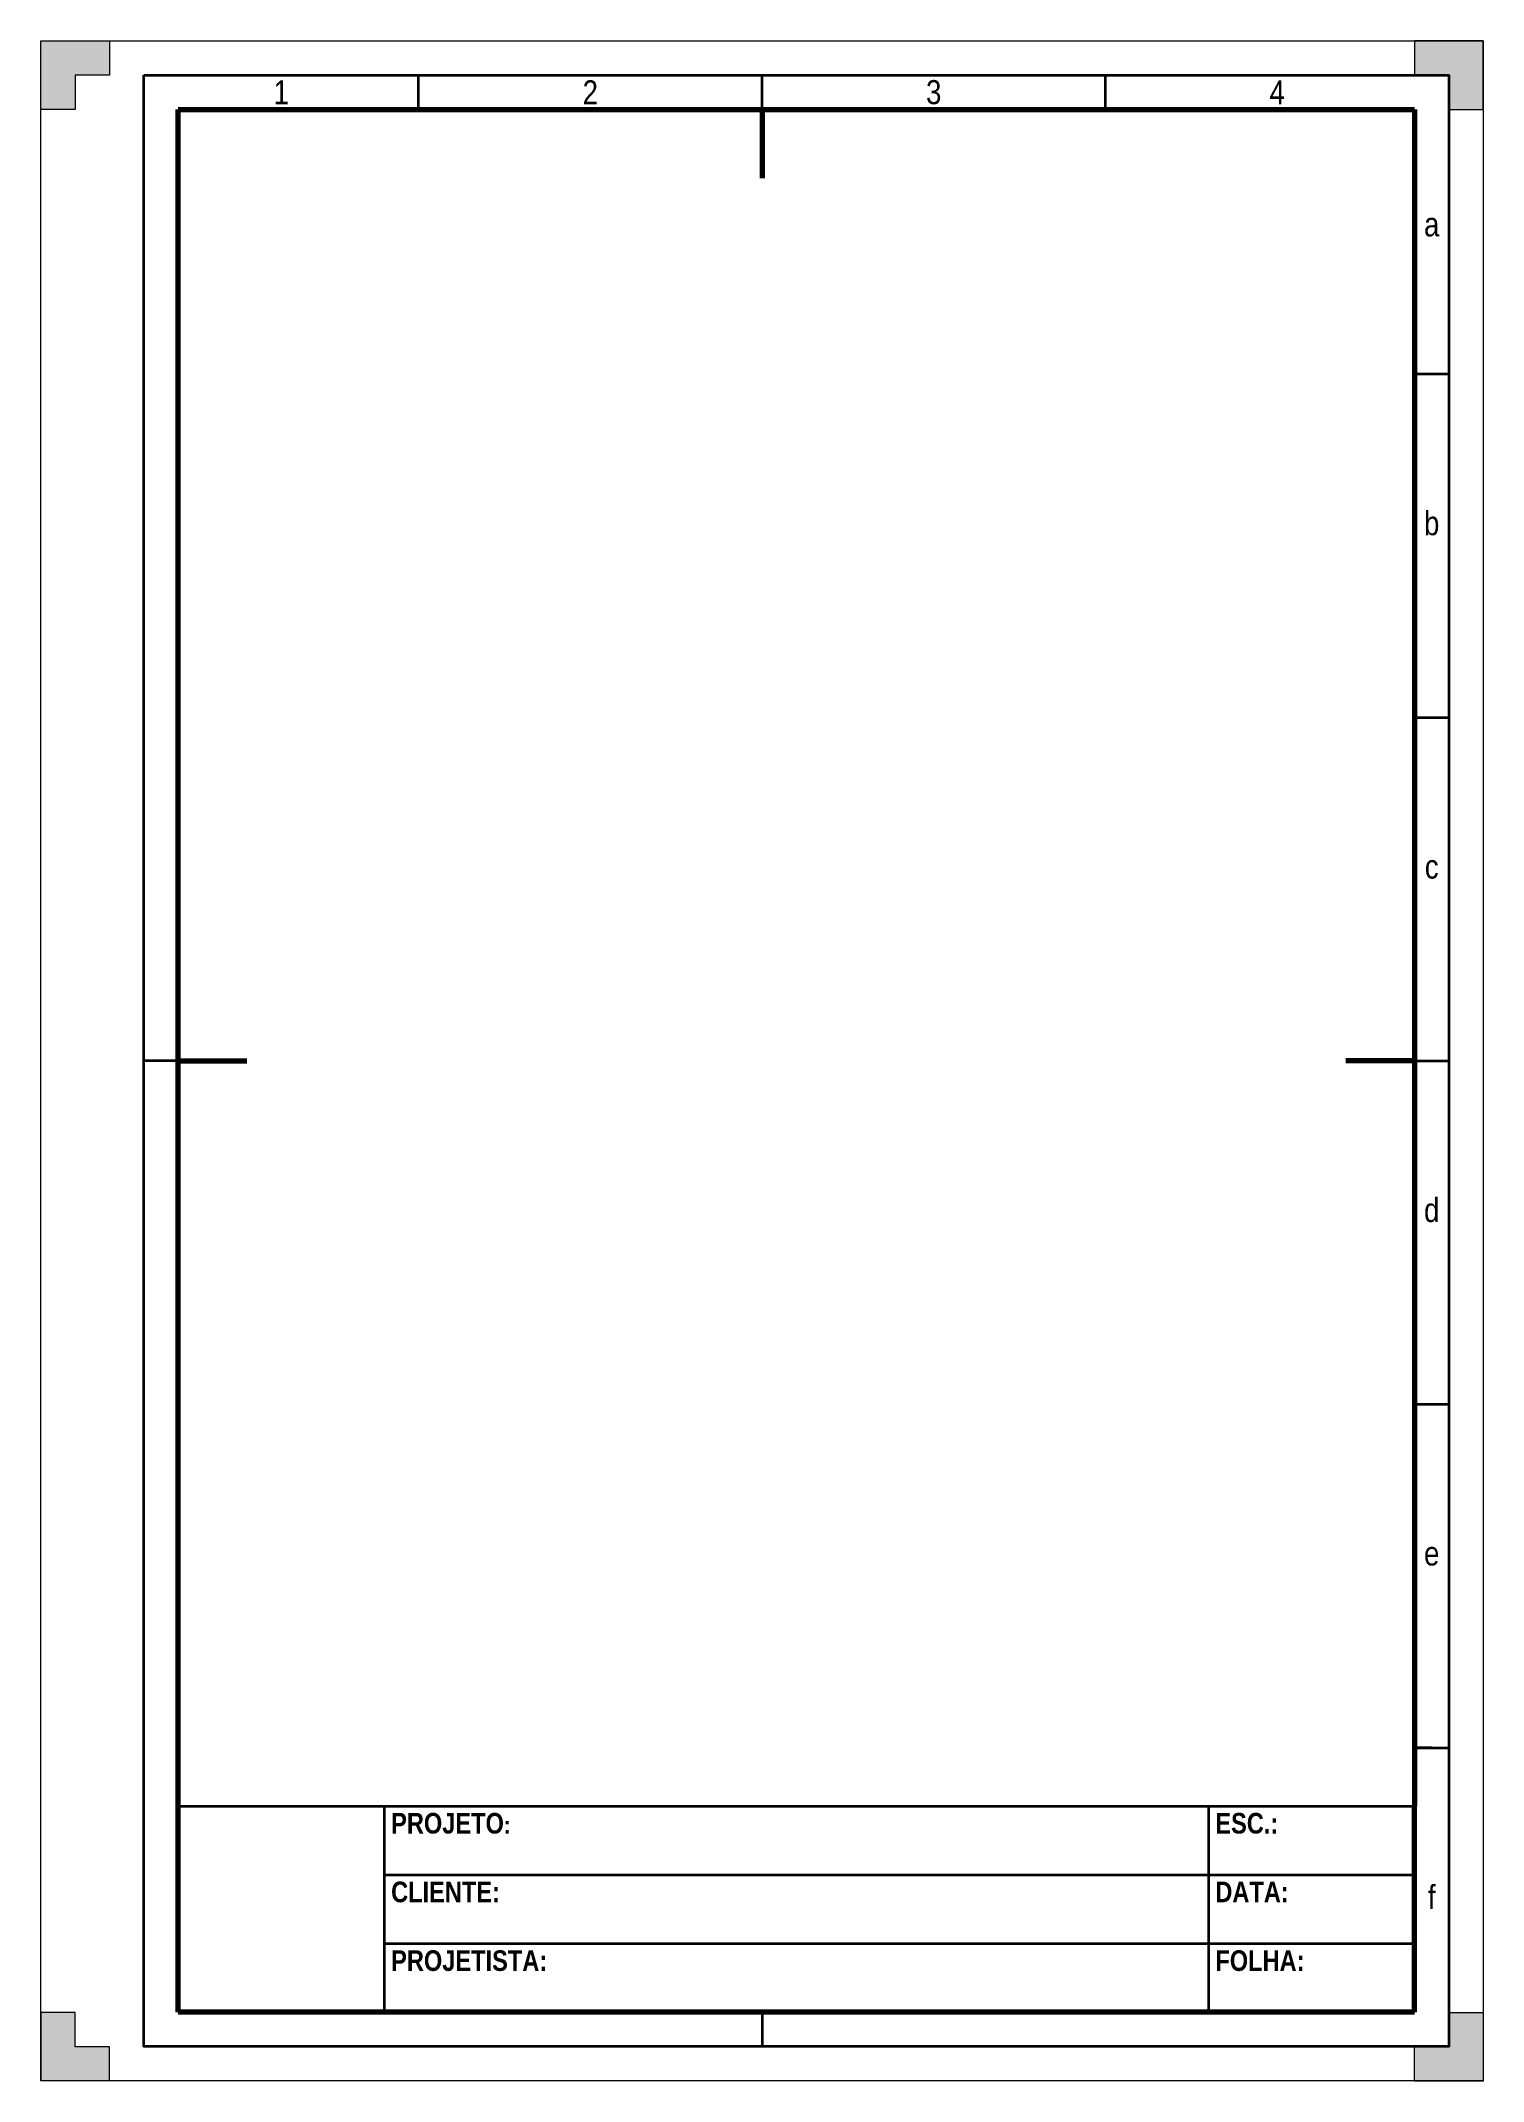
# Paper-space layout 'A4' of a CAD drawing. Header units: millimetres. Extents: x 198 to 408, y 118 to 415.
import ezdxf

# ---------------------------------------------------------------- set-up
doc = ezdxf.new("R2010")
doc.units = ezdxf.units.MM
doc.layers.get('0').update_dxf_attribs({"lineweight": 13})
for name, color, linetype, lineweight in [('legenda', 250, 'Continuous', 35), ('malha', 250, 'Continuous', 35), ('marca de corte', 250, 'Continuous', 13), ('margem A1 A2 A3', 250, 'Continuous', 70), ('texto legenda', 250, 'Continuous', 13), ('texto malha', 250, 'Continuous', 13)]:
    doc.layers.add(name, color=color, linetype=linetype, lineweight=lineweight)
doc.styles.add('legenda', font='techb___.ttf')
doc.styles.add('texto malha', font='technic_.ttf')

psp = doc.layouts.new('A4')

# ---------------------------------------------------------------- hatches: boundary and pattern name
at = {"layer": 'marca de corte'}
h = psp.add_hatch(color=256, dxfattribs=at)
h.dxf.hatch_style = 1
h.paths.add_polyline_path([(207.81, 415.35), (202.81, 415.35), (197.81, 415.35), (197.81, 405.35), (202.81, 405.35), (202.81, 410.35), (207.81, 410.35)])
h.paths.add_polyline_path([(407.81, 415.35), (402.81, 415.35), (397.81, 415.35), (397.81, 410.35), (402.81, 410.35), (402.81, 405.35), (407.81, 405.35)])
h.paths.add_polyline_path([(407.81, 128.3), (402.81, 128.3), (402.81, 123.3), (397.81, 123.3), (397.81, 118.35), (407.81, 118.35)])
h.paths.add_polyline_path([(207.81, 123.3), (202.81, 123.3), (202.81, 128.3), (197.81, 128.3), (197.81, 118.35), (207.81, 118.35)])

# ---------------------------------------------------------------- linework, layer by layer
psp.add_lwpolyline([(197.81, 118.35), (197.81, 415.35), (407.81, 415.35), (407.81, 118.35)], close=True)
at = {"layer": 'legenda'}
for p, q in [((400.31, 166.85), (397.81, 166.85)), ((217.81, 158.35), (397.81, 158.35)), ((247.81, 158.35), (247.81, 128.35)), ((367.81, 158.35), (367.81, 128.35)), ((247.81, 148.35), (397.81, 148.35)), ((247.81, 138.35), (397.81, 138.35))]:
    psp.add_line(p, q, dxfattribs=at)
at = {"layer": 'malha'}
for p, q in [((252.81, 405.35), (252.81, 410.35)), ((302.81, 405.35), (302.81, 410.35)), ((352.81, 405.35), (352.81, 410.35)), ((397.81, 366.85), (402.81, 366.85)), ((397.81, 316.85), (402.81, 316.85)), ((217.81, 266.85), (212.81, 266.85)), ((397.81, 266.85), (402.81, 266.85)), ((397.81, 216.85), (402.81, 216.85)), ((397.81, 166.85), (402.81, 166.85)), ((302.81, 128.35), (302.81, 123.35))]:
    psp.add_line(p, q, dxfattribs=at)
psp.add_lwpolyline([(212.81, 410.35), (402.81, 410.35), (402.81, 123.35), (212.81, 123.35)], close=True, dxfattribs=at)
at = {"layer": 'marca de corte'}
for points in [[(197.81, 415.35), (202.81, 415.35), (207.81, 415.35), (207.81, 410.35), (202.81, 410.35), (202.81, 405.35), (197.81, 405.35)], [(407.81, 415.35), (402.81, 415.35), (397.81, 415.35), (397.81, 410.35), (402.81, 410.35), (402.81, 405.35), (407.81, 405.35)], [(397.81, 118.3), (397.81, 123.3), (402.81, 123.3), (402.81, 128.3), (407.81, 128.3), (407.81, 118.3)]]:
    psp.add_lwpolyline(points, close=True, dxfattribs=at)
psp.add_lwpolyline([(207.81, 118.3), (207.81, 123.3), (202.81, 123.3), (202.81, 128.3), (197.81, 128.3), (197.81, 118.35)], dxfattribs=at)
at = {"layer": 'margem A1 A2 A3'}
for p, q in [((217.81, 405.35), (397.81, 405.35)), ((217.81, 158.35), (217.81, 405.35)), ((302.81, 405.35), (302.81, 395.35)), ((397.81, 405.35), (397.81, 158.35)), ((217.81, 266.85), (227.81, 266.85)), ((397.81, 266.85), (387.81, 266.85)), ((217.81, 128.35), (217.81, 158.35)), ((397.81, 128.35), (397.81, 158.35)), ((397.81, 128.35), (217.81, 128.35))]:
    psp.add_line(p, q, dxfattribs=at)

# ---------------------------------------------------------------- texts
at = {"layer": 'texto legenda', "attachment_point": 1, "style": 'legenda'}
for s, width, insert, char_height in [('{\\H1.2x;PROJETO}:', 120, (248.81, 157.35), 2.5), ('ESC.:', 30, (368.81, 157.35), 3), ('CLIENTE:', 120, (248.81, 147.35), 3), ('DATA:', 30, (368.81, 147.35), 3), ('PROJETISTA:', 120, (248.81, 137.35), 3), ('FOLHA:', 30, (368.81, 137.35), 3)]:
    psp.add_mtext_dynamic_manual_height_columns(s, width=width, gutter_width=12.5, heights=[0], dxfattribs=dict(at, insert=insert, char_height=char_height))
at = {"layer": 'texto malha', "char_height": 3.5, "attachment_point": 5, "style": 'texto malha'}
for s, width, heights, insert in [('\\pxqc;1', 40, [2.53], (232.81, 407.85)), ('2', 50, [0], (277.81, 407.85)), ('3', 50, [0], (327.81, 407.85)), ('4', 50, [0], (377.81, 407.85)), ('\\pxqc;a', 5, [0], (400.31, 388.6)), ('b', 5, [0], (400.31, 345.1)), ('\\pxqc;c', 5, [0], (400.31, 295.1)), ('\\pxqc;d', 5, [0], (400.31, 245.1)), ('\\pxqc;e', 5, [0], (400.31, 195.1)), ('\\pxqc;f', 5, [0], (400.31, 145.1))]:
    psp.add_mtext_dynamic_manual_height_columns(s, width=width, gutter_width=12.5, heights=heights, dxfattribs=dict(at, insert=insert))

doc.saveas('drawing.dxf')
